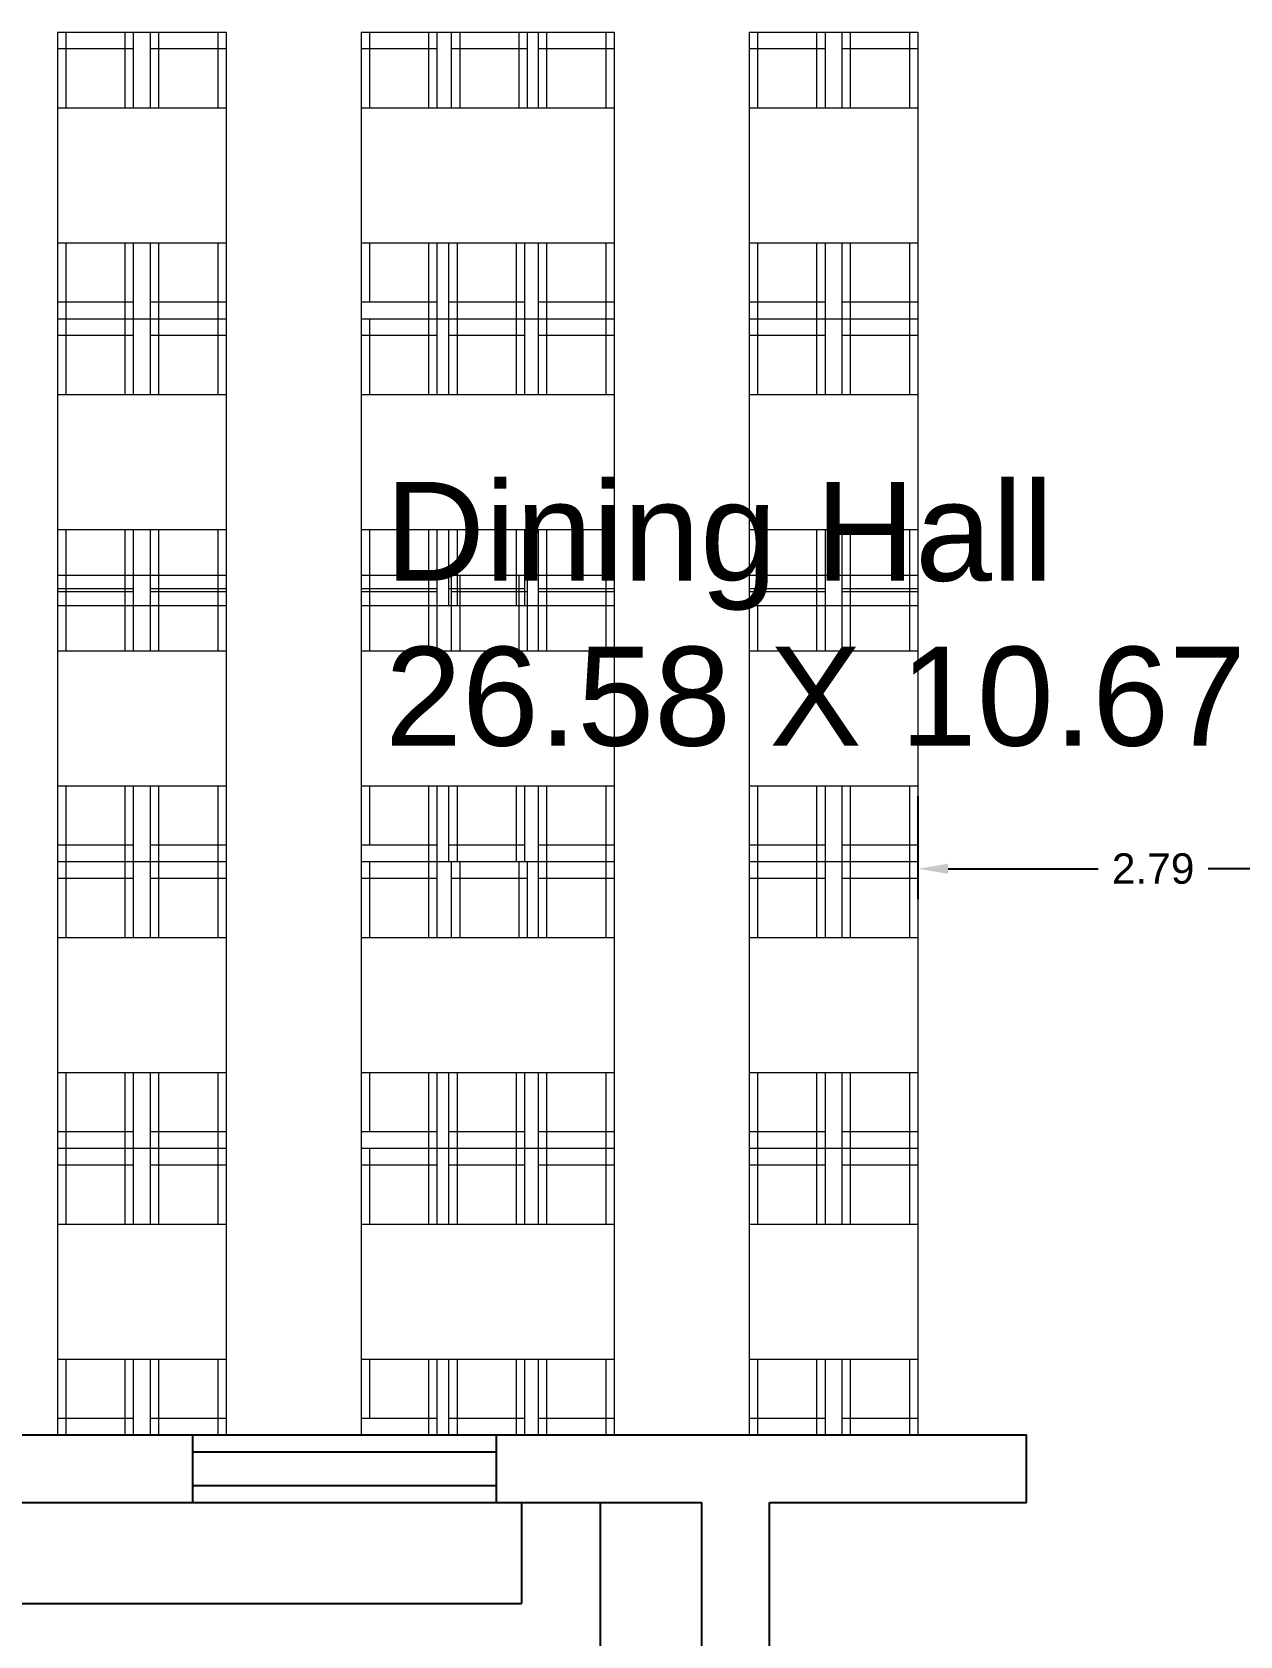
# Model space of a CAD drawing. Header units: inches. Extents: x 101 to 668, y -217 to 99.
# Drawn here: x 321.48 to 328.64, y 25.4 to 34.91 of the extents above; entities that cross this region are included whole.
import ezdxf

# ---------------------------------------------------------------- set-up
doc = ezdxf.new("R2010")
doc.units = ezdxf.units.IN
doc.header["$MEASUREMENT"] = 0
doc.layers.add('FUR', color=1, linetype='Continuous', lineweight=15)
doc.styles.get("Standard").update_dxf_attribs({"font": 'arial.ttf'})
doc.dimstyles.get("Standard").update_dxf_attribs({"dimtxt": 0.18, "dimasz": 0.18, "dimexe": 0.18, "dimexo": 0.0625, "dimgap": 0.09, "dimtad": 0, "dimtih": 1, "dimtoh": 1, "dimdec": 4, "dimzin": 0, "dimdsep": 46, "dimtxsty": 'Standard', "dimcen": 0.09, "dimadec": 0, "dimazin": 0, "dimtfac": 1, "dimtdec": 4, "dimtofl": 0, "dimtmove": 0, "dimatfit": 3, "dimfxl": 1, "dimtolj": 1, "dimtzin": 0, "dimarcsym": 0})

# ---------------------------------------------------------------- blocks, each defined once
blk = doc.blocks.new('*D120')
at = {"color": 0, "lineweight": -2}
for p, q in [((326.7297, 30.3804), (326.7297, 29.7708)), ((329.5197, 30.3804), (329.5197, 29.7708)), ((326.9097, 29.9508), (327.7992, 29.9508)), ((329.3397, 29.9508), (328.4502, 29.9508))]:
    blk.add_line(p, q, dxfattribs=at)
at = {"color": 0}
for points in [[(326.9097, 29.9808), (326.9097, 29.9208), (326.7297, 29.9508)], [(329.3397, 29.9808), (329.3397, 29.9208), (329.5197, 29.9508)]]:
    blk.add_solid(points, dxfattribs=at)
at = {"layer": 'Defpoints', "color": 0}
for p in [(326.7297, 30.4429), (329.5197, 30.4429), (329.5197, 29.9508)]:
    blk.add_point(p, dxfattribs=at)
at = {"color": 0, "insert": (328.1247, 29.9508), "char_height": 0.18, "attachment_point": 5}
blk.add_mtext('\\A1;2.79', dxfattribs=at)

msp = doc.modelspace()

# ---------------------------------------------------------------- linework, layer by layer
for p, q in [((309.82974, 26.59289), (327.37474, 26.59289)), ((322.42974, 26.59289), (322.42974, 26.19289)), ((322.42974, 26.59289), (322.42974, 26.19289)), ((324.22974, 26.59289), (324.22974, 26.19289)), ((327.37474, 26.19289), (327.37474, 26.59289)), ((322.42974, 26.49289), (324.22974, 26.49289)), ((322.42974, 26.29289), (324.22974, 26.29289)), ((309.42974, 26.19289), (325.44974, 26.19289)), ((322.42974, 26.19289), (322.42974, 26.19289)), ((324.37974, 26.19289), (324.37974, 25.59289)), ((324.84974, 21.24289), (324.84974, 26.19289)), ((325.44974, 21.24289), (325.44974, 26.19289)), ((325.84974, 26.19289), (327.37474, 26.19289)), ((325.84974, 21.64289), (325.84974, 26.19289)), ((311.47974, 25.59289), (324.37974, 25.59289))]:
    msp.add_line(p, q)
at = {"layer": 'FUR', "lineweight": 20}
for p, q in [((321.62974, 34.91289), (321.62974, 33.21289)), ((321.62974, 34.91289), (322.07974, 34.91289)), ((321.62974, 34.91289), (322.62974, 34.91289)), ((321.67974, 34.91289), (321.67974, 34.46289)), ((322.02974, 34.91289), (322.02974, 34.46289)), ((322.07974, 34.91289), (322.07974, 34.46289)), ((322.17974, 34.91289), (322.62974, 34.91289)), ((322.17974, 34.91289), (322.17974, 34.46289)), ((322.22974, 34.91289), (322.22974, 34.46289)), ((322.57974, 34.91289), (322.57974, 34.46289)), ((322.62974, 34.91289), (322.62974, 34.46289)), ((322.62974, 34.91289), (322.62974, 33.66289)), ((323.42974, 34.91289), (323.42974, 33.66289)), ((323.42974, 34.91289), (323.42974, 34.46289)), ((323.42974, 34.91289), (323.87974, 34.91289)), ((323.42974, 34.91289), (324.92974, 34.91289)), ((323.47974, 34.91289), (323.47974, 34.46289)), ((323.82974, 34.91289), (323.82974, 34.46289)), ((323.87974, 34.91289), (323.87974, 34.46289)), ((323.96439, 34.91289), (323.96439, 34.46289)), ((324.01439, 34.91289), (324.01439, 34.46289)), ((324.07974, 34.91289), (324.52974, 34.91289)), ((324.36439, 34.91289), (324.36439, 34.46289)), ((324.41439, 34.91289), (324.41439, 34.46289)), ((324.47974, 34.91289), (324.47974, 34.46289)), ((324.52974, 34.91289), (324.52974, 34.46289)), ((324.87974, 34.91289), (324.87974, 34.46289)), ((324.92974, 34.91289), (324.92974, 33.21289)), ((324.92974, 34.91289), (324.92974, 34.46289)), ((325.72974, 34.91289), (325.72974, 33.21289)), ((325.72974, 34.91289), (325.72974, 33.21289)), ((325.72974, 34.91289), (326.17974, 34.91289)), ((325.72974, 34.91289), (326.72974, 34.91289)), ((325.72974, 34.91289), (325.72974, 33.21289)), ((325.72974, 34.91289), (326.17974, 34.91289)), ((325.72974, 34.91289), (326.72974, 34.91289)), ((325.77974, 34.91289), (325.77974, 34.46289)), ((325.77974, 34.91289), (325.77974, 34.46289)), ((326.12974, 34.91289), (326.12974, 34.46289)), ((326.12974, 34.91289), (326.12974, 34.46289)), ((326.17974, 34.91289), (326.17974, 34.46289)), ((326.17974, 34.91289), (326.17974, 34.46289)), ((326.27974, 34.91289), (326.72974, 34.91289)), ((326.27974, 34.91289), (326.27974, 34.46289)), ((326.27974, 34.91289), (326.72974, 34.91289)), ((326.27974, 34.91289), (326.27974, 34.46289)), ((326.32974, 34.91289), (326.32974, 34.46289)), ((326.32974, 34.91289), (326.32974, 34.46289)), ((326.67974, 34.91289), (326.67974, 34.46289)), ((326.67974, 34.91289), (326.67974, 34.46289)), ((326.72974, 34.91289), (326.72974, 34.46289)), ((326.72974, 34.91289), (326.72974, 33.66289)), ((326.72974, 34.91289), (326.72974, 34.46289)), ((326.72974, 34.91289), (326.72974, 33.66289)), ((322.07974, 34.81289), (321.62974, 34.81289)), ((322.62974, 34.81289), (322.17974, 34.81289)), ((323.87974, 34.81289), (323.42974, 34.81289)), ((324.41439, 34.81289), (323.96439, 34.81289)), ((324.92974, 34.81289), (324.47974, 34.81289)), ((326.17974, 34.81289), (325.72974, 34.81289)), ((326.17974, 34.81289), (325.72974, 34.81289)), ((326.72974, 34.81289), (326.27974, 34.81289)), ((326.72974, 34.81289), (326.27974, 34.81289)), ((322.17974, 34.66289), (322.17974, 34.46289)), ((323.42974, 34.66289), (323.42974, 34.46289)), ((323.96439, 34.66289), (323.96439, 34.46289)), ((326.27974, 34.66289), (326.27974, 34.46289)), ((326.27974, 34.66289), (326.27974, 34.46289)), ((321.62974, 34.46289), (322.17974, 34.46289)), ((322.17974, 34.46289), (322.62974, 34.46289)), ((323.42974, 34.46289), (323.96439, 34.46289)), ((323.42974, 34.46289), (323.42974, 33.66289)), ((323.96439, 34.46289), (324.47974, 34.46289)), ((324.47974, 34.46289), (324.92974, 34.46289)), ((325.72974, 34.46289), (326.27974, 34.46289)), ((325.72974, 34.46289), (326.27974, 34.46289)), ((326.27974, 34.46289), (326.72974, 34.46289)), ((326.27974, 34.46289), (326.72974, 34.46289)), ((321.62974, 33.66289), (322.17974, 33.66289)), ((321.67974, 33.66289), (321.67974, 33.21289)), ((322.02974, 33.66289), (322.02974, 33.21289)), ((322.07974, 33.66289), (322.07974, 33.21289)), ((322.17974, 33.66289), (322.62974, 33.66289)), ((322.17974, 33.66289), (322.17974, 33.21289)), ((322.22974, 33.66289), (322.22974, 33.21289)), ((322.57974, 33.66289), (322.57974, 33.21289)), ((322.62974, 33.66289), (322.62974, 33.21289)), ((322.62974, 33.66289), (322.62974, 33.21289)), ((323.42974, 33.66289), (323.94895, 33.66289)), ((323.42974, 33.66289), (323.42974, 33.21289)), ((323.47974, 33.66289), (323.47974, 33.31289)), ((323.82974, 33.66289), (323.82974, 33.21289)), ((323.87974, 33.66289), (323.87974, 33.21289)), ((323.94895, 33.66289), (324.47974, 33.66289)), ((323.94895, 33.66289), (323.94895, 33.21289)), ((323.99895, 33.66289), (323.99895, 33.21289)), ((324.34895, 33.66289), (324.34895, 33.21289)), ((324.39895, 33.66289), (324.39895, 33.21289)), ((324.47974, 33.66289), (324.92974, 33.66289)), ((324.47974, 33.66289), (324.47974, 33.21289)), ((324.52974, 33.66289), (324.52974, 33.21289)), ((324.87974, 33.66289), (324.87974, 33.21289)), ((324.92974, 33.66289), (324.92974, 33.21289)), ((325.72974, 33.66289), (326.27974, 33.66289)), ((325.72974, 33.66289), (326.27974, 33.66289)), ((325.77974, 33.66289), (325.77974, 33.21289)), ((325.77974, 33.66289), (325.77974, 33.21289)), ((326.12974, 33.66289), (326.12974, 33.21289)), ((326.12974, 33.66289), (326.12974, 33.21289)), ((326.17974, 33.66289), (326.17974, 33.21289)), ((326.17974, 33.66289), (326.17974, 33.21289)), ((326.27974, 33.66289), (326.72974, 33.66289)), ((326.27974, 33.66289), (326.27974, 33.21289)), ((326.27974, 33.66289), (326.72974, 33.66289)), ((326.27974, 33.66289), (326.27974, 33.21289)), ((326.32974, 33.66289), (326.32974, 33.21289)), ((326.32974, 33.66289), (326.32974, 33.21289)), ((326.67974, 33.66289), (326.67974, 33.21289)), ((326.67974, 33.66289), (326.67974, 33.21289)), ((326.72974, 33.66289), (326.72974, 33.21289)), ((326.72974, 33.66289), (326.72974, 33.21289)), ((326.72974, 33.66289), (326.72974, 33.21289)), ((326.72974, 33.66289), (326.72974, 33.21289)), ((321.62974, 33.31289), (322.07974, 33.31289)), ((322.17974, 33.31289), (322.62974, 33.31289)), ((323.42974, 33.31289), (323.87974, 33.31289)), ((323.94895, 33.31289), (324.39895, 33.31289)), ((324.47974, 33.31289), (324.92974, 33.31289)), ((325.72974, 33.31289), (326.17974, 33.31289)), ((325.72974, 33.31289), (326.17974, 33.31289)), ((326.27974, 33.31289), (326.72974, 33.31289)), ((326.27974, 33.31289), (326.72974, 33.31289)), ((321.62974, 33.21289), (322.07974, 33.21289)), ((321.62974, 33.21289), (322.62974, 33.21289)), ((321.62974, 33.21289), (321.62974, 31.51289)), ((321.62974, 33.21289), (321.62974, 31.51289)), ((321.62974, 33.21289), (322.07974, 33.21289)), ((321.62974, 33.21289), (322.62974, 33.21289)), ((321.67974, 33.21289), (321.67974, 32.76289)), ((322.02974, 33.21289), (322.02974, 32.76289)), ((322.07974, 33.21289), (322.07974, 32.76289)), ((322.17974, 33.21289), (322.62974, 33.21289)), ((322.17974, 33.21289), (322.17974, 32.76289)), ((322.22974, 33.21289), (322.22974, 32.76289)), ((322.27974, 33.21289), (322.62974, 33.21289)), ((322.57974, 33.21289), (322.57974, 32.76289)), ((322.62974, 33.21289), (322.62974, 32.76289)), ((322.62974, 33.21289), (322.62974, 31.96289)), ((323.42974, 33.21289), (323.87974, 33.21289)), ((323.42974, 33.21289), (324.92974, 33.21289)), ((323.42974, 33.21289), (323.42974, 31.96289)), ((323.42974, 33.21289), (323.42974, 32.76289)), ((323.42974, 33.21289), (323.87974, 33.21289)), ((323.42974, 33.21289), (324.92974, 33.21289)), ((323.47974, 33.21289), (323.47974, 32.76289)), ((323.82974, 33.21289), (323.82974, 32.76289)), ((323.87974, 33.21289), (323.87974, 32.76289)), ((323.94895, 33.21289), (323.94895, 32.76289)), ((323.99895, 33.21289), (323.99895, 32.76289)), ((324.07974, 33.21289), (324.52974, 33.21289)), ((324.07974, 33.21289), (324.52974, 33.21289)), ((324.34895, 33.21289), (324.34895, 32.76289)), ((324.39895, 33.21289), (324.39895, 32.76289)), ((324.47974, 33.21289), (324.47974, 32.76289)), ((324.52974, 33.21289), (324.52974, 32.76289)), ((324.87974, 33.21289), (324.87974, 32.76289)), ((324.92974, 33.21289), (324.92974, 31.51289)), ((324.92974, 33.21289), (324.92974, 32.76289)), ((325.72974, 33.21289), (326.17974, 33.21289)), ((325.72974, 33.21289), (326.72974, 33.21289)), ((325.72974, 33.21289), (326.17974, 33.21289)), ((325.72974, 33.21289), (326.72974, 33.21289)), ((325.72974, 33.21289), (325.72974, 31.51289)), ((325.72974, 33.21289), (325.72974, 31.51289)), ((325.72974, 33.21289), (326.17974, 33.21289)), ((325.72974, 33.21289), (326.72974, 33.21289)), ((325.77974, 33.21289), (325.77974, 32.76289)), ((326.12974, 33.21289), (326.12974, 32.76289)), ((326.17974, 33.21289), (326.17974, 32.76289)), ((326.27974, 33.21289), (326.72974, 33.21289)), ((326.27974, 33.21289), (326.27974, 32.76289)), ((326.32974, 33.21289), (326.32974, 32.76289)), ((326.37974, 33.21289), (326.72974, 33.21289)), ((326.37974, 33.21289), (326.72974, 33.21289)), ((326.67974, 33.21289), (326.67974, 32.76289)), ((326.72974, 33.21289), (326.72974, 32.76289)), ((326.72974, 33.21289), (326.72974, 31.96289)), ((322.07974, 33.11289), (321.62974, 33.11289)), ((322.62974, 33.11289), (322.17974, 33.11289)), ((323.87974, 33.11289), (323.42974, 33.11289)), ((324.39895, 33.11289), (323.94895, 33.11289)), ((324.92974, 33.11289), (324.47974, 33.11289)), ((326.17974, 33.11289), (325.72974, 33.11289)), ((326.72974, 33.11289), (326.27974, 33.11289)), ((322.17974, 32.96289), (322.17974, 32.76289)), ((323.42974, 32.96289), (323.42974, 32.76289)), ((326.27974, 32.96289), (326.27974, 32.76289)), ((321.62974, 32.76289), (322.17974, 32.76289)), ((322.17974, 32.76289), (322.62974, 32.76289)), ((323.42974, 32.76289), (323.96439, 32.76289)), ((323.42974, 32.76289), (323.42974, 31.96289)), ((323.96439, 32.76289), (324.47974, 32.76289)), ((324.47974, 32.76289), (324.92974, 32.76289)), ((325.72974, 32.76289), (326.27974, 32.76289)), ((326.27974, 32.76289), (326.72974, 32.76289)), ((321.62974, 31.96289), (322.17974, 31.96289)), ((321.67974, 31.96289), (321.67974, 31.51289)), ((322.02974, 31.96289), (322.02974, 31.51289)), ((322.07974, 31.96289), (322.07974, 31.51289)), ((322.17974, 31.96289), (322.62974, 31.96289)), ((322.17974, 31.96289), (322.17974, 31.51289)), ((322.22974, 31.96289), (322.22974, 31.51289)), ((322.57974, 31.96289), (322.57974, 31.51289)), ((322.62974, 31.96289), (322.62974, 31.51289)), ((322.62974, 31.96289), (322.62974, 31.51289)), ((323.42974, 31.96289), (323.94895, 31.96289)), ((323.42974, 31.96289), (323.42974, 31.51289)), ((323.47974, 31.96289), (323.47974, 31.61289)), ((323.82974, 31.96289), (323.82974, 31.51289)), ((323.87974, 31.96289), (323.87974, 31.51289)), ((323.94895, 31.96289), (324.47974, 31.96289)), ((323.94895, 31.96289), (323.94895, 31.51289)), ((323.99895, 31.96289), (323.99895, 31.51289)), ((324.34895, 31.96289), (324.34895, 31.51289)), ((324.39895, 31.96289), (324.39895, 31.51289)), ((324.47974, 31.96289), (324.92974, 31.96289)), ((324.47974, 31.96289), (324.47974, 31.51289)), ((324.52974, 31.96289), (324.52974, 31.51289)), ((324.87974, 31.96289), (324.87974, 31.51289)), ((324.92974, 31.96289), (324.92974, 31.51289)), ((325.72974, 31.96289), (326.27974, 31.96289)), ((325.77974, 31.96289), (325.77974, 31.51289)), ((326.12974, 31.96289), (326.12974, 31.51289)), ((326.17974, 31.96289), (326.17974, 31.51289)), ((326.27974, 31.96289), (326.72974, 31.96289)), ((326.27974, 31.96289), (326.27974, 31.51289)), ((326.32974, 31.96289), (326.32974, 31.51289)), ((326.67974, 31.96289), (326.67974, 31.51289)), ((326.72974, 31.96289), (326.72974, 31.51289)), ((326.72974, 31.96289), (326.72974, 31.51289)), ((321.62974, 31.69289), (321.62974, 29.99289)), ((321.62974, 31.69289), (322.07974, 31.69289)), ((321.62974, 31.69289), (322.62974, 31.69289)), ((321.67974, 31.69289), (321.67974, 31.24289)), ((322.02974, 31.69289), (322.02974, 31.24289)), ((322.07974, 31.69289), (322.07974, 31.24289)), ((322.17974, 31.69289), (322.62974, 31.69289)), ((322.17974, 31.69289), (322.17974, 31.24289)), ((322.22974, 31.69289), (322.22974, 31.24289)), ((322.57974, 31.69289), (322.57974, 31.24289)), ((322.62974, 31.69289), (322.62974, 31.24289)), ((322.62974, 31.69289), (322.62974, 30.44289)), ((323.42974, 31.69289), (323.42974, 30.44289)), ((323.42974, 31.69289), (323.42974, 31.24289)), ((323.42974, 31.69289), (323.87974, 31.69289)), ((323.42974, 31.69289), (324.92974, 31.69289)), ((323.47974, 31.69289), (323.47974, 31.24289)), ((323.82974, 31.69289), (323.82974, 31.24289)), ((323.87974, 31.69289), (323.87974, 31.24289)), ((323.96439, 31.69289), (323.96439, 31.24289)), ((324.01439, 31.69289), (324.01439, 31.24289)), ((324.07974, 31.69289), (324.52974, 31.69289)), ((324.36439, 31.69289), (324.36439, 31.24289)), ((324.41439, 31.69289), (324.41439, 31.24289)), ((324.47974, 31.69289), (324.47974, 31.24289)), ((324.52974, 31.69289), (324.52974, 31.24289)), ((324.87974, 31.69289), (324.87974, 31.24289)), ((324.92974, 31.69289), (324.92974, 29.99289)), ((324.92974, 31.69289), (324.92974, 31.24289)), ((325.72974, 31.69289), (325.72974, 29.99289)), ((325.72974, 31.69289), (325.72974, 29.99289)), ((325.72974, 31.69289), (326.17974, 31.69289)), ((325.72974, 31.69289), (326.72974, 31.69289)), ((325.72974, 31.69289), (325.72974, 29.99289)), ((325.72974, 31.69289), (326.17974, 31.69289)), ((325.72974, 31.69289), (326.72974, 31.69289)), ((325.77974, 31.69289), (325.77974, 31.24289)), ((325.77974, 31.69289), (325.77974, 31.24289)), ((326.12974, 31.69289), (326.12974, 31.24289)), ((326.12974, 31.69289), (326.12974, 31.24289)), ((326.17974, 31.69289), (326.17974, 31.24289)), ((326.17974, 31.69289), (326.17974, 31.24289)), ((326.27974, 31.69289), (326.72974, 31.69289)), ((326.27974, 31.69289), (326.27974, 31.24289)), ((326.27974, 31.69289), (326.72974, 31.69289)), ((326.27974, 31.69289), (326.27974, 31.24289)), ((326.32974, 31.69289), (326.32974, 31.24289)), ((326.32974, 31.69289), (326.32974, 31.24289)), ((326.67974, 31.69289), (326.67974, 31.24289)), ((326.67974, 31.69289), (326.67974, 31.24289)), ((326.72974, 31.69289), (326.72974, 31.24289)), ((326.72974, 31.69289), (326.72974, 30.44289)), ((326.72974, 31.69289), (326.72974, 31.24289)), ((326.72974, 31.69289), (326.72974, 30.44289)), ((321.62974, 31.61289), (322.07974, 31.61289)), ((322.07974, 31.59289), (321.62974, 31.59289)), ((322.17974, 31.61289), (322.62974, 31.61289)), ((322.62974, 31.59289), (322.17974, 31.59289)), ((323.42974, 31.61289), (323.87974, 31.61289)), ((323.87974, 31.59289), (323.42974, 31.59289)), ((323.94895, 31.61289), (324.39895, 31.61289)), ((324.41439, 31.59289), (323.96439, 31.59289)), ((324.47974, 31.61289), (324.92974, 31.61289)), ((324.92974, 31.59289), (324.47974, 31.59289)), ((325.72974, 31.61289), (326.17974, 31.61289)), ((326.17974, 31.59289), (325.72974, 31.59289)), ((326.17974, 31.59289), (325.72974, 31.59289)), ((326.27974, 31.61289), (326.72974, 31.61289)), ((326.72974, 31.59289), (326.27974, 31.59289)), ((326.72974, 31.59289), (326.27974, 31.59289)), ((321.62974, 31.51289), (322.07974, 31.51289)), ((321.62974, 31.51289), (322.62974, 31.51289)), ((322.27974, 31.51289), (322.62974, 31.51289)), ((323.42974, 31.51289), (323.87974, 31.51289)), ((323.42974, 31.51289), (324.92974, 31.51289)), ((324.07974, 31.51289), (324.52974, 31.51289)), ((325.72974, 31.51289), (326.17974, 31.51289)), ((325.72974, 31.51289), (326.72974, 31.51289)), ((326.37974, 31.51289), (326.72974, 31.51289)), ((322.17974, 31.44289), (322.17974, 31.24289)), ((323.42974, 31.44289), (323.42974, 31.24289)), ((323.96439, 31.44289), (323.96439, 31.24289)), ((326.27974, 31.44289), (326.27974, 31.24289)), ((326.27974, 31.44289), (326.27974, 31.24289)), ((321.62974, 31.24289), (322.17974, 31.24289)), ((322.17974, 31.24289), (322.62974, 31.24289)), ((323.42974, 31.24289), (323.96439, 31.24289)), ((323.42974, 31.24289), (323.42974, 30.44289)), ((323.96439, 31.24289), (324.47974, 31.24289)), ((324.47974, 31.24289), (324.92974, 31.24289)), ((325.72974, 31.24289), (326.27974, 31.24289)), ((325.72974, 31.24289), (326.27974, 31.24289)), ((326.27974, 31.24289), (326.72974, 31.24289)), ((326.27974, 31.24289), (326.72974, 31.24289)), ((321.62974, 30.44289), (322.17974, 30.44289)), ((321.67974, 30.44289), (321.67974, 29.99289)), ((322.02974, 30.44289), (322.02974, 29.99289)), ((322.07974, 30.44289), (322.07974, 29.99289)), ((322.17974, 30.44289), (322.62974, 30.44289)), ((322.17974, 30.44289), (322.17974, 29.99289)), ((322.22974, 30.44289), (322.22974, 29.99289)), ((322.57974, 30.44289), (322.57974, 29.99289)), ((322.62974, 30.44289), (322.62974, 29.99289)), ((322.62974, 30.44289), (322.62974, 29.99289)), ((323.42974, 30.44289), (323.94895, 30.44289)), ((323.42974, 30.44289), (323.42974, 29.99289)), ((323.47974, 30.44289), (323.47974, 30.09289)), ((323.82974, 30.44289), (323.82974, 29.99289)), ((323.87974, 30.44289), (323.87974, 29.99289)), ((323.94895, 30.44289), (324.47974, 30.44289)), ((323.94895, 30.44289), (323.94895, 29.99289)), ((323.99895, 30.44289), (323.99895, 29.99289)), ((324.34895, 30.44289), (324.34895, 29.99289)), ((324.39895, 30.44289), (324.39895, 29.99289)), ((324.47974, 30.44289), (324.92974, 30.44289)), ((324.47974, 30.44289), (324.47974, 29.99289)), ((324.52974, 30.44289), (324.52974, 29.99289)), ((324.87974, 30.44289), (324.87974, 29.99289)), ((324.92974, 30.44289), (324.92974, 29.99289)), ((325.72974, 30.44289), (326.27974, 30.44289)), ((325.72974, 30.44289), (326.27974, 30.44289)), ((325.77974, 30.44289), (325.77974, 29.99289)), ((325.77974, 30.44289), (325.77974, 29.99289)), ((326.12974, 30.44289), (326.12974, 29.99289)), ((326.12974, 30.44289), (326.12974, 29.99289)), ((326.17974, 30.44289), (326.17974, 29.99289)), ((326.17974, 30.44289), (326.17974, 29.99289)), ((326.27974, 30.44289), (326.72974, 30.44289)), ((326.27974, 30.44289), (326.27974, 29.99289)), ((326.27974, 30.44289), (326.72974, 30.44289)), ((326.27974, 30.44289), (326.27974, 29.99289)), ((326.32974, 30.44289), (326.32974, 29.99289)), ((326.32974, 30.44289), (326.32974, 29.99289)), ((326.67974, 30.44289), (326.67974, 29.99289)), ((326.67974, 30.44289), (326.67974, 29.99289)), ((326.72974, 30.44289), (326.72974, 29.99289)), ((326.72974, 30.44289), (326.72974, 29.99289)), ((326.72974, 30.44289), (326.72974, 29.99289)), ((326.72974, 30.44289), (326.72974, 29.99289)), ((321.62974, 30.09289), (322.07974, 30.09289)), ((322.17974, 30.09289), (322.62974, 30.09289)), ((323.42974, 30.09289), (323.87974, 30.09289)), ((323.94895, 30.09289), (324.39895, 30.09289)), ((324.47974, 30.09289), (324.92974, 30.09289)), ((325.72974, 30.09289), (326.17974, 30.09289)), ((325.72974, 30.09289), (326.17974, 30.09289)), ((326.27974, 30.09289), (326.72974, 30.09289)), ((326.27974, 30.09289), (326.72974, 30.09289)), ((321.62974, 29.99289), (321.62974, 28.29289)), ((321.62974, 29.99289), (321.62974, 28.29289)), ((321.62974, 29.99289), (322.07974, 29.99289)), ((321.62974, 29.99289), (322.62974, 29.99289)), ((321.62974, 29.99289), (322.07974, 29.99289)), ((321.62974, 29.99289), (322.62974, 29.99289)), ((321.62974, 29.99289), (322.07974, 29.99289)), ((321.62974, 29.99289), (322.62974, 29.99289)), ((321.67974, 29.99289), (321.67974, 29.54289)), ((322.02974, 29.99289), (322.02974, 29.54289)), ((322.07974, 29.99289), (322.07974, 29.54289)), ((322.17974, 29.99289), (322.62974, 29.99289)), ((322.17974, 29.99289), (322.17974, 29.54289)), ((322.17974, 29.99289), (322.62974, 29.99289)), ((322.22974, 29.99289), (322.22974, 29.54289)), ((322.27974, 29.99289), (322.62974, 29.99289)), ((322.57974, 29.99289), (322.57974, 29.54289)), ((322.62974, 29.99289), (322.62974, 29.54289)), ((322.62974, 29.99289), (322.62974, 28.74289)), ((323.42974, 29.99289), (323.42974, 28.74289)), ((323.42974, 29.99289), (323.42974, 29.54289)), ((323.42974, 29.99289), (323.87974, 29.99289)), ((323.42974, 29.99289), (324.92974, 29.99289)), ((323.42974, 29.99289), (323.87974, 29.99289)), ((323.42974, 29.99289), (324.92974, 29.99289)), ((323.42974, 29.99289), (323.87974, 29.99289)), ((323.42974, 29.99289), (324.92974, 29.99289)), ((323.47974, 29.99289), (323.47974, 29.54289)), ((323.82974, 29.99289), (323.82974, 29.54289)), ((323.87974, 29.99289), (323.87974, 29.54289)), ((323.96439, 29.99289), (323.96439, 29.54289)), ((324.01439, 29.99289), (324.01439, 29.54289)), ((324.07974, 29.99289), (324.52974, 29.99289)), ((324.07974, 29.99289), (324.52974, 29.99289)), ((324.07974, 29.99289), (324.52974, 29.99289)), ((324.36439, 29.99289), (324.36439, 29.54289)), ((324.41439, 29.99289), (324.41439, 29.54289)), ((324.47974, 29.99289), (324.47974, 29.54289)), ((324.52974, 29.99289), (324.52974, 29.54289)), ((324.87974, 29.99289), (324.87974, 29.54289)), ((324.92974, 29.99289), (324.92974, 28.29289)), ((324.92974, 29.99289), (324.92974, 29.54289)), ((325.72974, 29.99289), (325.72974, 28.29289)), ((325.72974, 29.99289), (325.72974, 28.29289)), ((325.72974, 29.99289), (326.17974, 29.99289)), ((325.72974, 29.99289), (326.72974, 29.99289)), ((325.72974, 29.99289), (326.17974, 29.99289)), ((325.72974, 29.99289), (326.72974, 29.99289)), ((325.72974, 29.99289), (326.17974, 29.99289)), ((325.72974, 29.99289), (326.72974, 29.99289)), ((325.72974, 29.99289), (326.17974, 29.99289)), ((325.72974, 29.99289), (326.72974, 29.99289)), ((325.77974, 29.99289), (325.77974, 29.54289)), ((326.12974, 29.99289), (326.12974, 29.54289)), ((326.17974, 29.99289), (326.17974, 29.54289)), ((326.27974, 29.99289), (326.72974, 29.99289)), ((326.27974, 29.99289), (326.27974, 29.54289)), ((326.27974, 29.99289), (326.72974, 29.99289)), ((326.32974, 29.99289), (326.32974, 29.54289)), ((326.37974, 29.99289), (326.72974, 29.99289)), ((326.37974, 29.99289), (326.72974, 29.99289)), ((326.67974, 29.99289), (326.67974, 29.54289)), ((326.72974, 29.99289), (326.72974, 29.54289)), ((326.72974, 29.99289), (326.72974, 28.74289)), ((322.07974, 29.89289), (321.62974, 29.89289)), ((322.62974, 29.89289), (322.17974, 29.89289)), ((323.87974, 29.89289), (323.42974, 29.89289)), ((324.41439, 29.89289), (323.96439, 29.89289)), ((324.92974, 29.89289), (324.47974, 29.89289)), ((326.17974, 29.89289), (325.72974, 29.89289)), ((326.72974, 29.89289), (326.27974, 29.89289)), ((322.17974, 29.74289), (322.17974, 29.54289)), ((323.42974, 29.74289), (323.42974, 29.54289)), ((323.96439, 29.74289), (323.96439, 29.54289)), ((326.27974, 29.74289), (326.27974, 29.54289)), ((321.62974, 29.54289), (322.17974, 29.54289)), ((322.17974, 29.54289), (322.62974, 29.54289)), ((323.42974, 29.54289), (323.96439, 29.54289)), ((323.42974, 29.54289), (323.42974, 28.74289)), ((323.96439, 29.54289), (324.47974, 29.54289)), ((324.47974, 29.54289), (324.92974, 29.54289)), ((325.72974, 29.54289), (326.27974, 29.54289)), ((326.27974, 29.54289), (326.72974, 29.54289)), ((321.62974, 28.74289), (322.17974, 28.74289)), ((321.67974, 28.74289), (321.67974, 28.29289)), ((322.02974, 28.74289), (322.02974, 28.29289)), ((322.07974, 28.74289), (322.07974, 28.29289)), ((322.17974, 28.74289), (322.62974, 28.74289)), ((322.17974, 28.74289), (322.17974, 28.29289)), ((322.22974, 28.74289), (322.22974, 28.29289)), ((322.57974, 28.74289), (322.57974, 28.29289)), ((322.62974, 28.74289), (322.62974, 28.29289)), ((322.62974, 28.74289), (322.62974, 28.29289)), ((323.42974, 28.74289), (323.94895, 28.74289)), ((323.42974, 28.74289), (323.42974, 28.29289)), ((323.47974, 28.74289), (323.47974, 28.39289)), ((323.82974, 28.74289), (323.82974, 28.29289)), ((323.87974, 28.74289), (323.87974, 28.29289)), ((323.94895, 28.74289), (324.47974, 28.74289)), ((323.94895, 28.74289), (323.94895, 28.29289)), ((323.99895, 28.74289), (323.99895, 28.29289)), ((324.34895, 28.74289), (324.34895, 28.29289)), ((324.39895, 28.74289), (324.39895, 28.29289)), ((324.47974, 28.74289), (324.92974, 28.74289)), ((324.47974, 28.74289), (324.47974, 28.29289)), ((324.52974, 28.74289), (324.52974, 28.29289)), ((324.87974, 28.74289), (324.87974, 28.29289)), ((324.92974, 28.74289), (324.92974, 28.29289)), ((325.72974, 28.74289), (326.27974, 28.74289)), ((325.77974, 28.74289), (325.77974, 28.29289)), ((326.12974, 28.74289), (326.12974, 28.29289)), ((326.17974, 28.74289), (326.17974, 28.29289)), ((326.27974, 28.74289), (326.72974, 28.74289)), ((326.27974, 28.74289), (326.27974, 28.29289)), ((326.32974, 28.74289), (326.32974, 28.29289)), ((326.67974, 28.74289), (326.67974, 28.29289)), ((326.72974, 28.74289), (326.72974, 28.29289)), ((326.72974, 28.74289), (326.72974, 28.29289)), ((321.62974, 28.39289), (322.07974, 28.39289)), ((322.17974, 28.39289), (322.62974, 28.39289)), ((323.42974, 28.39289), (323.87974, 28.39289)), ((323.94895, 28.39289), (324.39895, 28.39289)), ((324.47974, 28.39289), (324.92974, 28.39289)), ((325.72974, 28.39289), (326.17974, 28.39289)), ((326.27974, 28.39289), (326.72974, 28.39289)), ((321.62974, 28.29289), (322.07974, 28.29289)), ((321.62974, 28.29289), (322.62974, 28.29289)), ((321.62974, 28.29289), (321.62974, 26.59289)), ((321.62974, 28.29289), (321.62974, 26.59289)), ((321.62974, 28.29289), (322.07974, 28.29289)), ((321.62974, 28.29289), (322.62974, 28.29289)), ((321.67974, 28.29289), (321.67974, 27.84289)), ((322.02974, 28.29289), (322.02974, 27.84289)), ((322.07974, 28.29289), (322.07974, 27.84289)), ((322.17974, 28.29289), (322.62974, 28.29289)), ((322.17974, 28.29289), (322.17974, 27.84289)), ((322.22974, 28.29289), (322.22974, 27.84289)), ((322.27974, 28.29289), (322.62974, 28.29289)), ((322.57974, 28.29289), (322.57974, 27.84289)), ((322.62974, 28.29289), (322.62974, 27.84289)), ((322.62974, 28.29289), (322.62974, 27.04289)), ((323.42974, 28.29289), (323.87974, 28.29289)), ((323.42974, 28.29289), (324.92974, 28.29289)), ((323.42974, 28.29289), (323.42974, 27.04289)), ((323.42974, 28.29289), (323.42974, 27.84289)), ((323.42974, 28.29289), (323.87974, 28.29289)), ((323.42974, 28.29289), (324.92974, 28.29289)), ((323.47974, 28.29289), (323.47974, 27.84289)), ((323.82974, 28.29289), (323.82974, 27.84289)), ((323.87974, 28.29289), (323.87974, 27.84289)), ((323.94895, 28.29289), (323.94895, 27.84289)), ((323.99895, 28.29289), (323.99895, 27.84289)), ((324.07974, 28.29289), (324.52974, 28.29289)), ((324.07974, 28.29289), (324.52974, 28.29289)), ((324.34895, 28.29289), (324.34895, 27.84289)), ((324.39895, 28.29289), (324.39895, 27.84289)), ((324.47974, 28.29289), (324.47974, 27.84289)), ((324.52974, 28.29289), (324.52974, 27.84289)), ((324.87974, 28.29289), (324.87974, 27.84289)), ((324.92974, 28.29289), (324.92974, 26.59289)), ((324.92974, 28.29289), (324.92974, 27.84289)), ((325.72974, 28.29289), (326.17974, 28.29289)), ((325.72974, 28.29289), (326.72974, 28.29289)), ((325.72974, 28.29289), (325.72974, 26.59289)), ((325.72974, 28.29289), (325.72974, 26.59289)), ((325.72974, 28.29289), (326.17974, 28.29289)), ((325.72974, 28.29289), (326.72974, 28.29289)), ((325.77974, 28.29289), (325.77974, 27.84289)), ((326.12974, 28.29289), (326.12974, 27.84289)), ((326.17974, 28.29289), (326.17974, 27.84289)), ((326.27974, 28.29289), (326.72974, 28.29289)), ((326.27974, 28.29289), (326.27974, 27.84289)), ((326.32974, 28.29289), (326.32974, 27.84289)), ((326.37974, 28.29289), (326.72974, 28.29289)), ((326.67974, 28.29289), (326.67974, 27.84289)), ((326.72974, 28.29289), (326.72974, 27.84289)), ((326.72974, 28.29289), (326.72974, 27.04289)), ((322.07974, 28.19289), (321.62974, 28.19289)), ((322.62974, 28.19289), (322.17974, 28.19289)), ((323.87974, 28.19289), (323.42974, 28.19289)), ((324.39895, 28.19289), (323.94895, 28.19289)), ((324.92974, 28.19289), (324.47974, 28.19289)), ((326.17974, 28.19289), (325.72974, 28.19289)), ((326.72974, 28.19289), (326.27974, 28.19289)), ((322.17974, 28.04289), (322.17974, 27.84289)), ((323.42974, 28.04289), (323.42974, 27.84289)), ((326.27974, 28.04289), (326.27974, 27.84289)), ((321.62974, 27.84289), (322.17974, 27.84289)), ((322.17974, 27.84289), (322.62974, 27.84289)), ((323.42974, 27.84289), (323.96439, 27.84289)), ((323.42974, 27.84289), (323.42974, 27.04289)), ((323.96439, 27.84289), (324.47974, 27.84289)), ((324.47974, 27.84289), (324.92974, 27.84289)), ((325.72974, 27.84289), (326.27974, 27.84289)), ((326.27974, 27.84289), (326.72974, 27.84289)), ((321.62974, 27.04289), (321.62974, 26.59289)), ((321.62974, 27.04289), (322.17974, 27.04289)), ((321.67974, 27.04289), (321.67974, 26.59289)), ((322.02974, 27.04289), (322.02974, 26.59289)), ((322.07974, 27.04289), (322.07974, 26.59289)), ((322.17974, 27.04289), (322.62974, 27.04289)), ((322.17974, 27.04289), (322.17974, 26.59289)), ((322.22974, 27.04289), (322.22974, 26.59289)), ((322.57974, 27.04289), (322.57974, 26.59289)), ((322.62974, 27.04289), (322.62974, 26.59289)), ((322.62974, 27.04289), (322.62974, 26.59289)), ((323.42974, 27.04289), (323.94895, 27.04289)), ((323.42974, 27.04289), (323.42974, 26.59289)), ((323.42974, 27.04289), (323.42974, 26.59289)), ((323.47974, 27.04289), (323.47974, 26.69289)), ((323.82974, 27.04289), (323.82974, 26.59289)), ((323.87974, 27.04289), (323.87974, 26.59289)), ((323.94895, 27.04289), (324.47974, 27.04289)), ((323.94895, 27.04289), (323.94895, 26.59289)), ((323.99895, 27.04289), (323.99895, 26.59289)), ((324.34895, 27.04289), (324.34895, 26.59289)), ((324.39895, 27.04289), (324.39895, 26.59289)), ((324.47974, 27.04289), (324.92974, 27.04289)), ((324.47974, 27.04289), (324.47974, 26.59289)), ((324.52974, 27.04289), (324.52974, 26.59289)), ((324.87974, 27.04289), (324.87974, 26.59289)), ((324.92974, 27.04289), (324.92974, 26.59289)), ((325.72974, 27.04289), (326.27974, 27.04289)), ((325.77974, 27.04289), (325.77974, 26.59289)), ((326.12974, 27.04289), (326.12974, 26.59289)), ((326.17974, 27.04289), (326.17974, 26.59289)), ((326.27974, 27.04289), (326.72974, 27.04289)), ((326.27974, 27.04289), (326.27974, 26.59289)), ((326.32974, 27.04289), (326.32974, 26.59289)), ((326.67974, 27.04289), (326.67974, 26.59289)), ((326.72974, 27.04289), (326.72974, 26.59289)), ((326.72974, 27.04289), (326.72974, 26.59289)), ((321.62974, 26.69289), (322.07974, 26.69289)), ((322.17974, 26.69289), (322.62974, 26.69289)), ((323.42974, 26.69289), (323.87974, 26.69289)), ((323.94895, 26.69289), (324.39895, 26.69289)), ((324.47974, 26.69289), (324.92974, 26.69289)), ((325.72974, 26.69289), (326.17974, 26.69289)), ((326.27974, 26.69289), (326.72974, 26.69289)), ((322.12974, 26.59289), (322.57974, 26.59289)), ((322.12974, 26.59289), (323.12974, 26.59289)), ((322.77974, 26.59289), (323.12974, 26.59289)), ((323.92974, 26.59289), (324.37974, 26.59289)), ((323.92974, 26.59289), (325.42974, 26.59289)), ((324.57974, 26.59289), (325.02974, 26.59289))]:
    msp.add_line(p, q, dxfattribs=at)

# ---------------------------------------------------------------- texts
at = {"insert": (323.57221, 32.24519), "char_height": 0.5865869, "width": 8.6047683, "attachment_point": 1}
msp.add_mtext('Dining Hall\\P26.58 X 10.67 ', dxfattribs=at)

# ---------------------------------------------------------------- dimensions: what is measured, and where the dimension line sits
dim = msp.add_linear_dim(base=(329.51974, 29.95081), p1=(326.72974, 30.44289), p2=(329.51974, 30.44289), dimstyle='Standard', override={"dimtxt": 0.18, "dimdec": 2})
dim.commit()
dim.dimension.update_dxf_attribs({"geometry": '*D120', "text_midpoint": (328.12474, 29.95081)})

doc.saveas('drawing.dxf')
